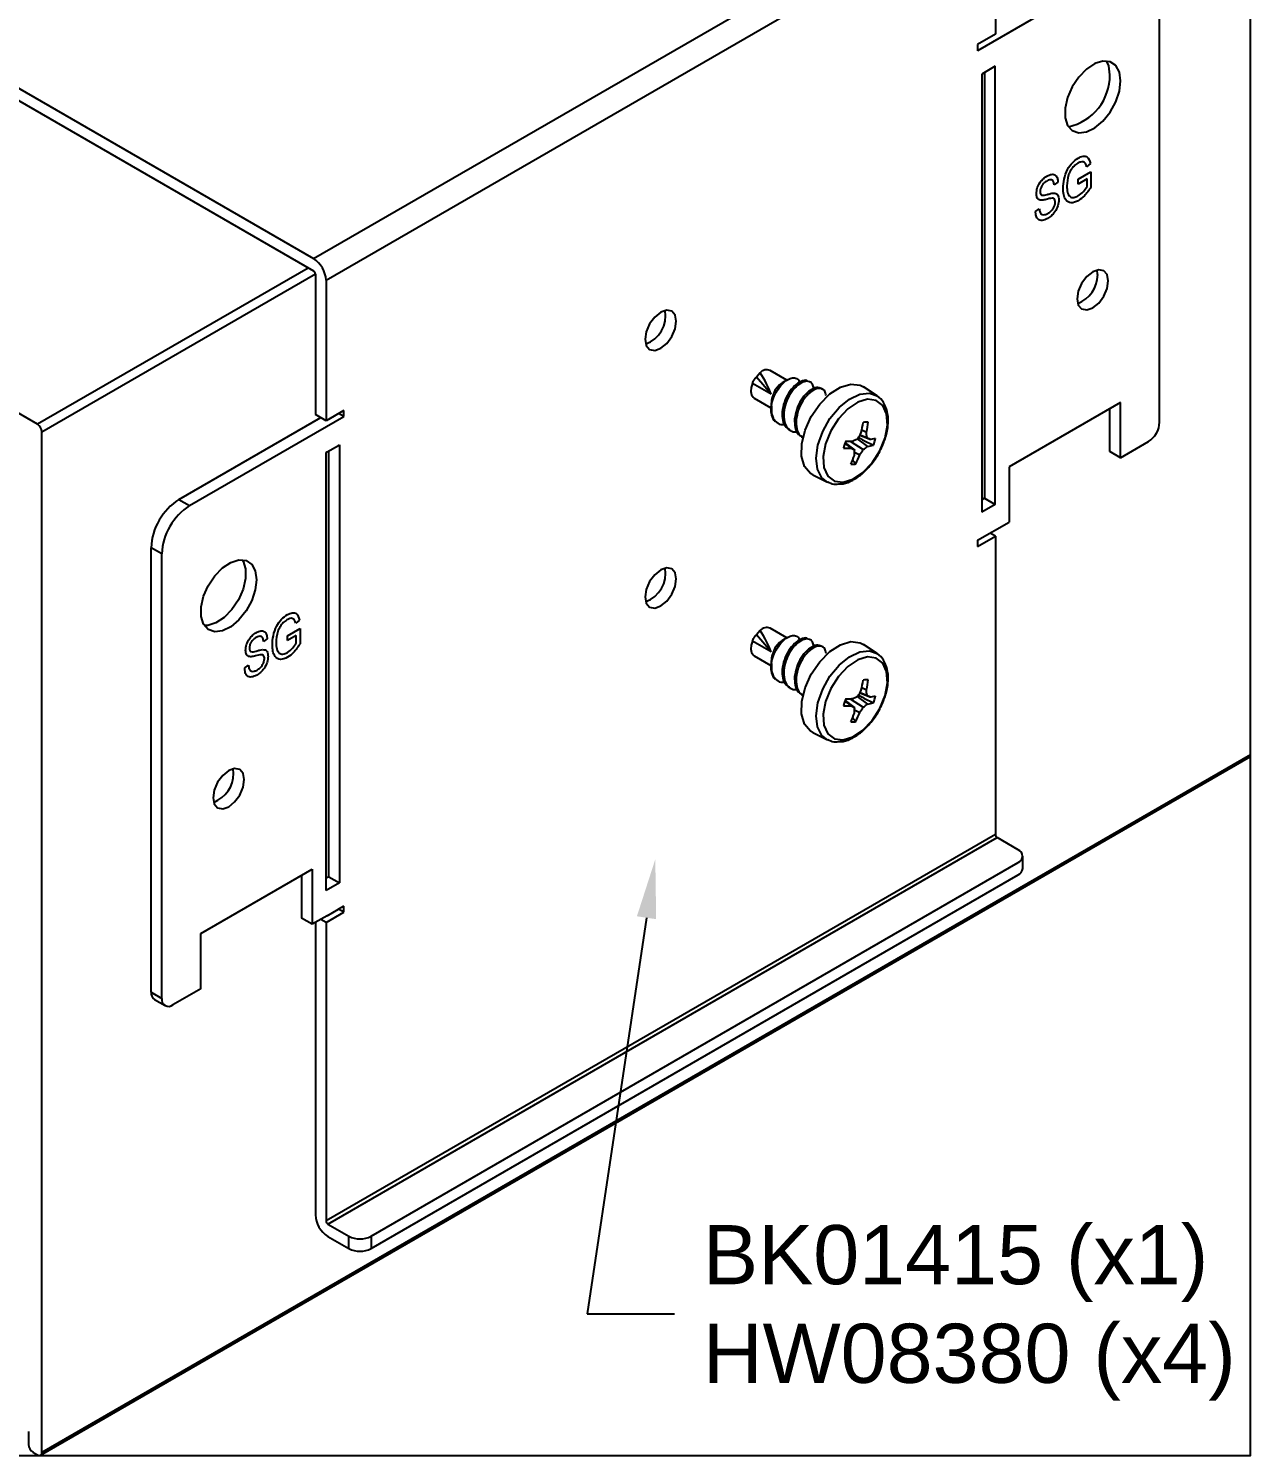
# Model space of a CAD drawing. Extents: x 0 to 6.25, y -6.86 to 0.
# Drawn here: x 2.381 to 6.254, y -6.864 to -2.342 of the extents above; entities that cross this region are included whole.
import ezdxf
from ezdxf import colors
from ezdxf.entities.mleader import LeaderData, LeaderLine
from ezdxf.math import Vec2, Vec3

# ---------------------------------------------------------------- set-up
doc = ezdxf.new("R2010")
doc.units = 0
doc.header["$LTSCALE"] = 0.5
doc.header["$MEASUREMENT"] = 0
for name, color, linetype in [('FAB DWG', 221, 'CONTINUOUS'), ('Hardware', 242, 'CONTINUOUS'), ('Housing', 150, 'CONTINUOUS'), ('Mounting', 4, 'CONTINUOUS')]:
    doc.layers.add(name, color=color, linetype=linetype)
doc.layers.add('Text-Unprinted', color=131, linetype='CONTINUOUS', plot=False)
doc.styles.add('LSAD_Standard', font='arial.ttf')

msp = doc.modelspace()

# ---------------------------------------------------------------- linework, layer by layer
at = {"layer": 'Hardware', "transparency": 16777216}
for p, q in [((4.6998, -3.433), (4.6885, -3.4474)), ((4.7847, -3.4564), (4.7319, -3.4259)), ((4.7349, -3.5012), (4.6756, -3.467)), ((4.7349, -3.5012), (4.6885, -3.4474)), ((4.7867, -3.4552), (4.7699, -3.4649)), ((4.8589, -3.463), (4.8541, -3.4602)), ((5.0706, -3.5066), (5.0274, -3.4778)), ((4.6813, -3.5136), (4.7341, -3.5441)), ((4.8982, -3.4857), (4.8933, -3.4828)), ((4.7341, -3.5425), (4.7341, -3.5525)), ((4.7511, -3.5901), (4.7573, -3.5937)), ((4.7917, -3.6135), (4.7966, -3.6164)), ((5.0222, -3.6138), (5.0369, -3.621)), ((4.831, -3.6362), (4.8359, -3.639)), ((4.9682, -3.6569), (4.9884, -3.6722)), ((4.9688, -3.6551), (4.9995, -3.6787)), ((4.9855, -3.6495), (5.0265, -3.676)), ((5.0071, -3.6429), (5.0404, -3.667)), ((5.0161, -3.6309), (5.0473, -3.6438)), ((5.0168, -3.6294), (5.0377, -3.6382)), ((4.9993, -3.6846), (5.0155, -3.6934)), ((4.9928, -3.7095), (5.0033, -3.7214)), ((4.8665, -3.7564), (4.9131, -3.7795)), ((4.6998, -4.2496), (4.6885, -4.2639)), ((4.7847, -4.2729), (4.7319, -4.2424)), ((4.7349, -4.3178), (4.6756, -4.2835)), ((4.7349, -4.3178), (4.6885, -4.2639)), ((4.7867, -4.2718), (4.7699, -4.2815)), ((4.8589, -4.2795), (4.8541, -4.2767)), ((5.0706, -4.3231), (5.0274, -4.2943)), ((4.6813, -4.3301), (4.7341, -4.3606)), ((4.8982, -4.3022), (4.8933, -4.2994)), ((4.7341, -4.3591), (4.7341, -4.3691)), ((4.7511, -4.4066), (4.7573, -4.4102)), ((4.7917, -4.4301), (4.7966, -4.4329)), ((5.0222, -4.4303), (5.0369, -4.4376)), ((4.831, -4.4528), (4.8359, -4.4556)), ((4.9682, -4.4734), (4.9884, -4.4888)), ((4.9688, -4.4717), (4.9995, -4.4952)), ((4.9855, -4.466), (5.0265, -4.4925)), ((5.0071, -4.4594), (5.0404, -4.4836)), ((5.0161, -4.4474), (5.0473, -4.4604)), ((5.0168, -4.446), (5.0377, -4.4548)), ((4.9993, -4.5011), (5.0155, -4.5099)), ((4.9928, -4.526), (5.0033, -4.5379)), ((4.8665, -4.573), (4.9131, -4.596))]:
    msp.add_line(p, q, dxfattribs=at)
at = {"layer": 'Hardware', "transparency": 16777216, "flags": 128}
for points in [[(4.6756, -3.467), (4.6718, -3.4801), (4.6708, -3.4924), (4.6728, -3.5028), (4.6774, -3.5106), (4.6813, -3.5136)], [(4.7699, -3.4649), (4.7612, -3.4712), (4.7482, -3.4859)], [(4.8665, -3.7564), (4.8591, -3.752), (4.8405, -3.73), (4.8311, -3.6978), (4.8317, -3.6583), (4.8423, -3.6149), (4.8619, -3.5716), (4.8888, -3.5322), (4.9206, -3.5002), (4.9545, -3.4784), (4.9874, -3.4688)], [(4.9874, -3.4688), (5.0165, -3.4722), (5.0274, -3.4778)], [(4.9133, -3.7796), (4.8957, -3.7658), (4.8818, -3.7389), (4.8775, -3.7034), (4.883, -3.6624), (4.898, -3.6195), (4.921, -3.5785), (4.9501, -3.5431), (4.9826, -3.5165), (5.0157, -3.5009), (5.0464, -3.4979), (5.0702, -3.5063)], [(5.0405, -3.5171), (5.0094, -3.5264), (4.9776, -3.5477), (4.948, -3.5789), (4.9238, -3.617), (4.9071, -3.6581), (4.8997, -3.6982), (4.9022, -3.7336), (4.9145, -3.7606), (4.9352, -3.7766), (4.9625, -3.7801), (4.9936, -3.7708), (5.0254, -3.7494), (5.0549, -3.7183), (5.0792, -3.6802), (5.0959, -3.6391), (5.1033, -3.599), (5.1008, -3.5636), (5.0885, -3.5366), (5.0678, -3.5206), (5.0405, -3.5171)], [(4.6756, -4.2835), (4.6718, -4.2966), (4.6708, -4.3089), (4.6728, -4.3193), (4.6774, -4.3271), (4.6813, -4.3301)], [(4.7699, -4.2815), (4.7612, -4.2877), (4.7482, -4.3024)], [(4.8665, -4.573), (4.8591, -4.5686), (4.8405, -4.5465), (4.8311, -4.5143), (4.8317, -4.4748), (4.8423, -4.4315), (4.8619, -4.3882), (4.8888, -4.3488), (4.9206, -4.3167), (4.9545, -4.2949), (4.9874, -4.2853)], [(4.9874, -4.2853), (5.0165, -4.2887), (5.0274, -4.2943)], [(4.9133, -4.5961), (4.8957, -4.5823), (4.8818, -4.5555), (4.8775, -4.5199), (4.883, -4.4789), (4.898, -4.436), (4.921, -4.395), (4.9501, -4.3597), (4.9826, -4.333), (5.0157, -4.3175), (5.0464, -4.3144), (5.0702, -4.3228)], [(5.0405, -4.3336), (5.0094, -4.343), (4.9776, -4.3643), (4.948, -4.3955), (4.9238, -4.4335), (4.9071, -4.4746), (4.8997, -4.5148), (4.9022, -4.5501), (4.9145, -4.5771), (4.9352, -4.5932), (4.9625, -4.5967), (4.9936, -4.5873), (5.0254, -4.566), (5.0549, -4.5348), (5.0792, -4.4968), (5.0959, -4.4557), (5.1033, -4.4155), (5.1008, -4.3802), (5.0885, -4.3532), (5.0678, -4.3371), (5.0405, -4.3336)]]:
    msp.add_lwpolyline(points, dxfattribs=at)
at = {"layer": 'Hardware', "transparency": 16777216}
for centre, radius, start, end in [((4.721, -3.4523), 0.0286, 67.5187, 137.6844), ((4.7915, -3.5516), 0.0578, 166.3861, 212.9618), ((4.4627, -3.4992), 0.5711, 347.51, 350.7266), ((5.0379, -3.6255), 0.0362, 82.8418, 108.6009), ((4.5684, -3.5234), 0.4786, 348.2339, 352.0526), ((5.0708, -3.6916), 0.1083, 157.3014, 169.6645), ((4.9606, -2.9503), 0.6997, 270.8398, 272.8458), ((4.7741, -3.2122), 0.4897, 296.8558, 298.8838), ((4.5145, -3.3678), 0.5664, 331.1626, 333.2513), ((4.6471, -3.6483), 0.3907, 1.4764, 4.0042), ((4.4859, -4.5869), 1.0975, 59.2368, 59.8145), ((5.0002, -3.4543), 0.2165, 280.6884, 285.6872), ((4.9998, -3.3477), 0.3, 279.1036, 282.6322), ((4.9589, -3.6209), 0.1083, 337.3014, 349.6645), ((4.977, -3.2146), 0.4578, 268.3942, 271.428), ((4.5521, -3.5264), 0.4775, 335.6878, 339.312), ((5.8273, -2.2557), 1.6463, 239.367, 239.811), ((4.5852, -3.6706), 0.4143, 356.6161, 358.8817), ((4.6262, -3.5409), 0.4181, 334.4246, 338.6035), ((4.6092, -3.4224), 0.4883, 326.2919, 328.715), ((4.8481, -3.3845), 0.3418, 301.4786, 304.2435), ((4.9918, -3.6871), 0.0362, 262.8418, 288.6009), ((4.721, -4.2689), 0.0286, 67.5187, 137.6844), ((4.7915, -4.3682), 0.0578, 166.3861, 212.9618), ((4.4627, -4.3157), 0.5711, 347.51, 350.7266), ((5.0379, -4.442), 0.0362, 82.8418, 108.6009), ((4.5684, -4.34), 0.4786, 348.2339, 352.0526), ((5.0708, -4.5082), 0.1083, 157.3014, 169.6645), ((4.9606, -3.7668), 0.6997, 270.8398, 272.8458), ((4.7741, -4.0287), 0.4897, 296.8558, 298.8838), ((4.5145, -4.1843), 0.5664, 331.1626, 333.2513), ((4.6471, -4.4648), 0.3907, 1.4764, 4.0042), ((4.4859, -5.4035), 1.0975, 59.2368, 59.8145), ((4.9998, -4.1642), 0.3, 279.1036, 282.6322), ((4.9589, -4.4375), 0.1083, 337.3014, 349.6645), ((4.977, -4.0311), 0.4578, 268.3942, 271.428), ((4.5521, -4.3429), 0.4775, 335.6878, 339.312), ((5.8273, -3.0722), 1.6463, 239.367, 239.811), ((4.5852, -4.4872), 0.4143, 356.6161, 358.8817), ((4.6262, -4.3574), 0.4181, 334.4246, 338.6035), ((4.6092, -4.2389), 0.4883, 326.2919, 328.715), ((4.8481, -4.201), 0.3418, 301.4786, 304.2435), ((5.0002, -4.2708), 0.2165, 280.6884, 285.6872), ((4.9918, -4.5036), 0.0362, 262.8418, 288.6009)]:
    msp.add_arc(centre, radius, start, end, dxfattribs=at)
for centre in [(4.6865, -3.4581), (4.6865, -4.2747)]:
    msp.add_ellipse(centre, major_axis=(-0.0499, 0.0817), ratio=0.258273, start_param=4.007206, end_param=4.864063, dxfattribs=at)
for points, knots in [([(4.6756, -3.467), (4.6761, -3.4658), (4.6779, -3.4617), (4.6812, -3.4553), (4.6847, -3.4497), (4.6882, -3.4476), (4.6885, -3.4474)], [0, 0, 0, 0, 0.164053, 0.59805, 0.957145, 1, 1, 1, 1]), ([(4.7353, -3.538), (4.7372, -3.5296), (4.7409, -3.5129), (4.7533, -3.4884), (4.7691, -3.468), (4.7865, -3.4541), (4.8028, -3.4482), (4.8158, -3.4506), (4.8236, -3.4565), (4.8248, -3.4627), (4.8249, -3.4636)], [0, 0, 0, 0, 0.144449, 0.288776, 0.43261, 0.5767, 0.711511, 0.844715, 0.978159, 1, 1, 1, 1]), ([(4.8533, -3.4614), (4.8515, -3.46), (4.8455, -3.4552), (4.8295, -3.459), (4.8091, -3.4727), (4.7897, -3.4963), (4.775, -3.526), (4.7716, -3.5466), (4.7698, -3.5568)], [0, 0, 0, 0, 0.077815, 0.263746, 0.449676, 0.62971, 0.817299, 1, 1, 1, 1]), ([(4.8698, -3.483), (4.8688, -3.4779), (4.8664, -3.4663), (4.853, -3.4588), (4.8346, -3.4614), (4.8139, -3.4757), (4.7946, -3.499), (4.7799, -3.5288), (4.7764, -3.5494), (4.7747, -3.5596)], [0, 0, 0, 0, 0.11379, 0.258542, 0.408035, 0.557527, 0.702279, 0.853104, 1, 1, 1, 1]), ([(4.8926, -3.4841), (4.8908, -3.4827), (4.8848, -3.4779), (4.8688, -3.4817), (4.8484, -3.4954), (4.8289, -3.5189), (4.8143, -3.5487), (4.8109, -3.5693), (4.8091, -3.5794)], [0, 0, 0, 0, 0.077815, 0.263746, 0.449676, 0.62971, 0.817299, 1, 1, 1, 1]), ([(4.7482, -3.4859), (4.7458, -3.491), (4.741, -3.5011), (4.7353, -3.5212), (4.7346, -3.5351), (4.7342, -3.5425)], [0, 0, 0, 0, 0.317723, 0.635679, 1, 1, 1, 1]), ([(4.9091, -3.5057), (4.9081, -3.5006), (4.9057, -3.489), (4.8923, -3.4815), (4.8739, -3.484), (4.8532, -3.4983), (4.8338, -3.5217), (4.8192, -3.5515), (4.8157, -3.5721), (4.814, -3.5823)], [0, 0, 0, 0, 0.11379, 0.258542, 0.408035, 0.557527, 0.702279, 0.853104, 1, 1, 1, 1]), ([(5.0795, -3.681), (5.0855, -3.6682), (5.0977, -3.642), (5.1061, -3.6014), (5.1058, -3.5639), (5.0958, -3.5336), (5.0831, -3.5139), (5.0721, -3.5087), (5.0694, -3.5075)], [0, 0, 0, 0, 0.188449, 0.387302, 0.588742, 0.772149, 0.945429, 1, 1, 1, 1]), ([(4.7353, -3.538), (4.7354, -3.5475), (4.7355, -3.5666), (4.747, -3.5873), (4.7617, -3.5984), (4.7738, -3.5976), (4.7781, -3.5973)], [0, 0, 0, 0, 0.279281, 0.565456, 0.845597, 1, 1, 1, 1]), ([(4.7698, -3.5568), (4.7699, -3.5663), (4.7699, -3.5856), (4.779, -3.6053), (4.789, -3.6105), (4.7925, -3.6123)], [0, 0, 0, 0, 0.386661, 0.783667, 1, 1, 1, 1]), ([(4.7747, -3.5596), (4.7747, -3.5692), (4.7746, -3.5888), (4.7862, -3.6099), (4.801, -3.621), (4.8131, -3.6202), (4.8174, -3.62)], [0, 0, 0, 0, 0.281272, 0.570069, 0.8472357, 1, 1, 1, 1]), ([(4.743, -3.5831), (4.7431, -3.5832), (4.7458, -3.5863), (4.7496, -3.588), (4.7532, -3.5896)], [0, 0, 0, 0, 0.023856, 1, 1, 1, 1]), ([(4.8091, -3.5794), (4.8091, -3.589), (4.8092, -3.6083), (4.8183, -3.628), (4.8282, -3.6331), (4.8317, -3.6349)], [0, 0, 0, 0, 0.386661, 0.783667, 1, 1, 1, 1]), ([(4.814, -3.5823), (4.814, -3.5918), (4.8141, -3.6111), (4.8232, -3.6308), (4.8331, -3.636), (4.8366, -3.6378)], [0, 0, 0, 0, 0.386661, 0.783667, 1, 1, 1, 1]), ([(5.0118, -3.6387), (5.016, -3.6409), (5.0317, -3.6489), (5.0473, -3.6569), (5.0588, -3.6627)], [0, 0, 0, 0, 0.26847, 1, 1, 1, 1]), ([(4.954, -3.785), (4.9569, -3.785), (4.97, -3.7849), (4.9947, -3.7738), (5.0263, -3.7524), (5.055, -3.7207), (5.0733, -3.6956), (5.0792, -3.6816), (5.0795, -3.681)], [0, 0, 0, 0, 0.06322, 0.284062, 0.516978, 0.753283, 0.989052, 1, 1, 1, 1]), ([(4.9139, -3.7784), (4.9202, -3.7816), (4.9325, -3.7877), (4.947, -3.7859), (4.954, -3.785)], [0, 0, 0, 0, 0.511785, 1, 1, 1, 1]), ([(4.6756, -4.2835), (4.6761, -4.2824), (4.6779, -4.2783), (4.6812, -4.2718), (4.6847, -4.2662), (4.6882, -4.2641), (4.6885, -4.2639)], [0, 0, 0, 0, 0.164053, 0.59805, 0.957145, 1, 1, 1, 1]), ([(4.7353, -4.3546), (4.7372, -4.3462), (4.7409, -4.3294), (4.7533, -4.305), (4.7691, -4.2845), (4.7865, -4.2707), (4.8028, -4.2647), (4.8158, -4.2672), (4.8236, -4.273), (4.8248, -4.2793), (4.8249, -4.2801)], [0, 0, 0, 0, 0.144449, 0.288776, 0.43261, 0.5767, 0.711511, 0.844715, 0.978159, 1, 1, 1, 1]), ([(4.8533, -4.278), (4.8515, -4.2766), (4.8455, -4.2718), (4.8295, -4.2755), (4.8091, -4.2893), (4.7897, -4.3128), (4.775, -4.3425), (4.7716, -4.3631), (4.7698, -4.3733)], [0, 0, 0, 0, 0.077815, 0.263746, 0.449676, 0.62971, 0.817299, 1, 1, 1, 1]), ([(4.8698, -4.2996), (4.8688, -4.2945), (4.8664, -4.2829), (4.853, -4.2754), (4.8346, -4.2779), (4.8139, -4.2922), (4.7946, -4.3156), (4.7799, -4.3454), (4.7764, -4.366), (4.7747, -4.3761)], [0, 0, 0, 0, 0.11379, 0.258542, 0.408035, 0.557527, 0.702279, 0.853104, 1, 1, 1, 1]), ([(4.8926, -4.3007), (4.8908, -4.2992), (4.8848, -4.2944), (4.8688, -4.2982), (4.8484, -4.3119), (4.8289, -4.3355), (4.8143, -4.3652), (4.8109, -4.3858), (4.8091, -4.396)], [0, 0, 0, 0, 0.077815, 0.263746, 0.449676, 0.62971, 0.817299, 1, 1, 1, 1]), ([(4.7482, -4.3024), (4.7458, -4.3075), (4.741, -4.3176), (4.7353, -4.3378), (4.7346, -4.3517), (4.7342, -4.3591)], [0, 0, 0, 0, 0.317723, 0.635679, 1, 1, 1, 1]), ([(4.9091, -4.3223), (4.9081, -4.3171), (4.9057, -4.3055), (4.8923, -4.298), (4.8739, -4.3006), (4.8532, -4.3149), (4.8338, -4.3383), (4.8192, -4.368), (4.8157, -4.3886), (4.814, -4.3988)], [0, 0, 0, 0, 0.11379, 0.258542, 0.408035, 0.557527, 0.702279, 0.853104, 1, 1, 1, 1]), ([(5.0795, -4.4975), (5.0855, -4.4848), (5.0977, -4.4586), (5.1061, -4.4179), (5.1058, -4.3804), (5.0958, -4.3502), (5.0831, -4.3304), (5.0721, -4.3252), (5.0694, -4.324)], [0, 0, 0, 0, 0.188449, 0.387302, 0.588742, 0.772149, 0.945429, 1, 1, 1, 1]), ([(4.7353, -4.3546), (4.7354, -4.364), (4.7355, -4.3831), (4.747, -4.4038), (4.7617, -4.4149), (4.7738, -4.4141), (4.7781, -4.4138)], [0, 0, 0, 0, 0.279281, 0.565456, 0.845597, 1, 1, 1, 1]), ([(4.7698, -4.3733), (4.7699, -4.3828), (4.7699, -4.4022), (4.779, -4.4219), (4.789, -4.427), (4.7925, -4.4288)], [0, 0, 0, 0, 0.386661, 0.783667, 1, 1, 1, 1]), ([(4.7747, -4.3761), (4.7747, -4.3858), (4.7746, -4.4054), (4.7862, -4.4264), (4.801, -4.4376), (4.8131, -4.4368), (4.8174, -4.4365)], [0, 0, 0, 0, 0.281272, 0.570069, 0.8472357, 1, 1, 1, 1]), ([(4.743, -4.3996), (4.7431, -4.3997), (4.7458, -4.4028), (4.7496, -4.4045), (4.7532, -4.4061)], [0, 0, 0, 0, 0.023856, 1, 1, 1, 1]), ([(4.8091, -4.396), (4.8091, -4.4055), (4.8092, -4.4248), (4.8183, -4.4446), (4.8282, -4.4497), (4.8317, -4.4515)], [0, 0, 0, 0, 0.386661, 0.783667, 1, 1, 1, 1]), ([(4.814, -4.3988), (4.814, -4.4083), (4.8141, -4.4277), (4.8232, -4.4474), (4.8331, -4.4525), (4.8366, -4.4543)], [0, 0, 0, 0, 0.386661, 0.783667, 1, 1, 1, 1]), ([(5.0118, -4.4553), (5.016, -4.4574), (5.0317, -4.4654), (5.0473, -4.4734), (5.0588, -4.4793)], [0, 0, 0, 0, 0.26847, 1, 1, 1, 1]), ([(4.954, -4.6015), (4.9569, -4.6015), (4.97, -4.6015), (4.9947, -4.5904), (5.0263, -4.5689), (5.055, -4.5373), (5.0733, -4.5122), (5.0792, -4.4981), (5.0795, -4.4975)], [0, 0, 0, 0, 0.06322, 0.284062, 0.516978, 0.753283, 0.989052, 1, 1, 1, 1]), ([(4.9139, -4.595), (4.9202, -4.5981), (4.9325, -4.6043), (4.947, -4.6024), (4.954, -4.6015)], [0, 0, 0, 0, 0.511785, 1, 1, 1, 1])]:
    msp.add_open_spline(points, degree=3, knots=knots, dxfattribs=at)
at = {"layer": 'Housing', "linetype": 'Continuous', "lineweight": 25, "transparency": 16777216}
for p, q in [((6.2537, -4.6426), (6.2537, -1.4091)), ((2.4095, -3.5961), (1.3252, -2.9701)), ((2.4236, -6.8541), (2.4236, -3.6206)), ((2.3812, -6.7888), (2.3812, -6.8296)), ((2.3953, -6.8541), (2.4095, -6.8622))]:
    msp.add_line(p, q, dxfattribs=at)
at = {"layer": 'Housing', "transparency": 16777216}
for p, q in [((2.4094, -3.5955), (3.2671, -3.1004)), ((2.4236, -3.62), (3.2902, -3.1199)), ((2.4194, -6.863), (6.2537, -4.6494)), ((2.4236, -6.8541), (6.2537, -4.6426))]:
    msp.add_line(p, q, dxfattribs=at)
at = {"layer": 'Housing', "linetype": 'Continuous', "lineweight": 25, "transparency": 16777216}
for centre, radius, start, end in [((2.3929, -3.622), 0.0307, 2.6048, 57.395), ((6.2439, -4.6437), 0.00986, 305.0132, 6.2984), ((2.4119, -6.8282), 0.0307, 182.6055, 237.3945), ((2.415, -6.8555), 0.00873, 230.7966, 9.2134)]:
    msp.add_arc(centre, radius, start, end, dxfattribs=at)
at = {"layer": 'Mounting', "transparency": 16777216}
for p, q in [((0.9288, -1.7115), (3.2845, -3.0715)), ((0.9288, -1.7506), (3.2845, -3.1105)), ((3.2845, -3.0715), (5.4059, -1.8469)), ((3.324, -3.1398), (5.4453, -1.9152)), ((5.4453, -1.9152), (5.4453, -2.3605)), ((5.8776, -2.1304), (5.389, -2.4125)), ((5.966, -3.59), (5.966, -2.1815)), ((5.4453, -2.3605), (5.389, -2.393)), ((5.389, -2.393), (5.389, -2.4125)), ((5.4448, -2.4619), (5.4024, -2.4864)), ((5.4024, -2.4864), (5.4024, -3.8745)), ((5.411, -2.4814), (5.411, -3.8305)), ((5.4448, -3.8501), (5.4448, -2.4619)), ((5.7076, -2.8198), (5.7477, -2.7966)), ((5.7463, -2.77), (5.7344, -2.7803)), ((5.7477, -2.7966), (5.7477, -2.845)), ((5.607, -2.8118), (5.6099, -2.8097)), ((5.6437, -2.8292), (5.6319, -2.8378)), ((5.7359, -2.8189), (5.7076, -2.8352)), ((5.7076, -2.8352), (5.7076, -2.8198)), ((5.7359, -2.8432), (5.7359, -2.8189)), ((5.5724, -2.9218), (5.5843, -2.9133)), ((5.7695, -3.1222), (5.7676, -3.1074)), ((3.2902, -3.1203), (3.2902, -3.5656)), ((3.324, -3.1398), (3.324, -3.5851)), ((2.8917, -3.8541), (3.3804, -3.5721)), ((3.324, -3.5851), (3.2902, -3.5656)), ((3.3804, -3.5525), (3.324, -3.5851)), ((3.3804, -3.5721), (3.3635, -3.5623)), ((3.3804, -3.5721), (3.3804, -3.5525)), ((5.8422, -3.5275), (5.4887, -3.7316)), ((5.8084, -3.6828), (5.8084, -3.547)), ((5.8422, -3.7023), (5.8422, -3.5275)), ((2.8579, -3.8346), (3.3071, -3.5753)), ((3.3635, -3.6635), (3.367, -3.6614)), ((3.367, -3.6614), (3.367, -5.0496)), ((5.8422, -3.7023), (5.9306, -3.6513)), ((3.3245, -3.6859), (3.328, -3.6839)), ((3.3245, -5.0741), (3.3245, -3.6859)), ((3.328, -3.6839), (3.3635, -3.6635)), ((3.3332, -5.0301), (3.3332, -3.681)), ((5.8422, -3.7023), (5.8084, -3.6828)), ((5.4887, -3.7316), (5.4887, -3.9064)), ((2.8579, -3.8346), (2.8917, -3.8541)), ((5.411, -3.8305), (5.4024, -3.8355)), ((5.411, -3.8305), (5.4448, -3.8501)), ((5.4448, -3.8501), (5.4024, -3.8745)), ((5.389, -3.9639), (5.4887, -3.9064)), ((5.389, -3.9835), (5.4453, -3.9509)), ((5.389, -3.9639), (5.389, -3.9835)), ((5.4453, -3.9509), (5.4284, -3.9412)), ((5.4453, -3.9509), (5.4453, -4.8966)), ((2.8034, -4.0072), (2.7696, -3.9877)), ((2.7696, -5.3962), (2.7696, -3.9877)), ((2.8034, -5.4158), (2.8034, -4.0072)), ((3.2015, -4.2666), (3.2416, -4.2434)), ((3.2401, -4.2168), (3.2282, -4.2271)), ((3.2416, -4.2434), (3.2416, -4.2918)), ((3.1009, -4.2586), (3.1038, -4.2565)), ((3.1376, -4.276), (3.1257, -4.2846)), ((3.2297, -4.2657), (3.2015, -4.282)), ((3.2015, -4.282), (3.2015, -4.2666)), ((3.2297, -4.2899), (3.2297, -4.2657)), ((3.0663, -4.3686), (3.0781, -4.36)), ((3.0312, -4.703), (3.0292, -4.6883)), ((5.4453, -4.8966), (3.324, -6.1212)), ((3.3297, -6.131), (5.451, -4.9064)), ((5.5176, -4.9448), (5.451, -4.9064)), ((5.5322, -5.0042), (5.5322, -4.9652)), ((2.9271, -5.2104), (3.2806, -5.0063)), ((3.2806, -5.0063), (3.2806, -5.181)), ((3.467, -6.1694), (5.5176, -4.9856)), ((3.2468, -5.0258), (3.2468, -5.1615)), ((3.3332, -5.0301), (3.3245, -5.035)), ((3.367, -5.0496), (3.3245, -5.0741)), ((3.3332, -5.0301), (3.367, -5.0496)), ((3.467, -6.2085), (5.5176, -5.0247)), ((3.328, -5.1537), (3.2806, -5.181)), ((3.324, -5.1755), (3.3804, -5.143)), ((3.328, -5.1537), (3.3635, -5.1332)), ((3.3804, -5.1235), (3.3635, -5.1332)), ((3.3804, -5.143), (3.3635, -5.1332)), ((3.3804, -5.143), (3.3804, -5.1235)), ((3.2806, -5.181), (3.2468, -5.1615)), ((3.2902, -5.1755), (3.2902, -6.1017)), ((3.324, -5.1755), (3.3071, -5.1658)), ((3.324, -5.1755), (3.324, -6.1212)), ((2.9271, -5.3851), (2.9271, -5.2104)), ((2.7696, -5.3962), (2.8034, -5.4158)), ((2.7799, -5.4191), (2.8137, -5.4386)), ((2.9271, -5.3851), (2.8387, -5.4362)), ((3.3297, -6.131), (3.3963, -6.1694)), ((3.3297, -6.17), (3.3963, -6.2085)), ((3.3963, -6.2085), (3.3963, -6.1694)), ((3.467, -6.1694), (3.467, -6.2085))]:
    msp.add_line(p, q, dxfattribs=at)
at = {"layer": 'Mounting', "transparency": 16777216, "flags": 128}
for points in [[(5.8422, -2.5081), (5.8383, -2.4803), (5.8269, -2.4595), (5.8089, -2.4475), (5.7861, -2.4455), (5.7604, -2.4535), (5.7342, -2.471), (5.7096, -2.4962), (5.689, -2.5271), (5.6742, -2.5608), (5.6664, -2.5944), (5.6664, -2.6248), (5.6742, -2.6494), (5.689, -2.6659), (5.7096, -2.673), (5.7342, -2.67), (5.7604, -2.6571), (5.7861, -2.6355), (5.8089, -2.6071), (5.8269, -2.5744), (5.8383, -2.5404), (5.8422, -2.5081)], [(5.8084, -2.4886), (5.8045, -2.4608), (5.7971, -2.4451)], [(5.8033, -3.1417), (5.7996, -3.122), (5.7888, -3.1097), (5.7728, -3.1066), (5.7538, -3.1131), (5.7349, -3.1284), (5.7188, -3.1501), (5.7081, -3.1748), (5.7043, -3.1989), (5.7081, -3.2186), (5.7188, -3.2309), (5.7349, -3.234), (5.7538, -3.2275), (5.7728, -3.2122), (5.7888, -3.1905), (5.7996, -3.1658), (5.8033, -3.1417)], [(4.4342, -3.2699), (4.4304, -3.2502), (4.4197, -3.2379), (4.4036, -3.2347), (4.3847, -3.2413), (4.3657, -3.2566), (4.3497, -3.2783), (4.3389, -3.303), (4.3352, -3.3271), (4.3389, -3.3468), (4.3497, -3.3591), (4.3657, -3.3622), (4.3847, -3.3556), (4.4036, -3.3404), (4.4197, -3.3187), (4.4304, -3.294), (4.4342, -3.2699)], [(3.1039, -4.0889), (3.0999, -4.1213), (3.0885, -4.1553), (3.0706, -4.1879), (3.0478, -4.2163), (3.0221, -4.2379), (2.9958, -4.2508), (2.9713, -4.2538), (2.9507, -4.2468), (2.9358, -4.2302), (2.9281, -4.2056), (2.9281, -4.1752), (2.9358, -4.1416), (2.9507, -4.1079), (2.9713, -4.077), (2.9958, -4.0518), (3.0221, -4.0343), (3.0478, -4.0263), (3.0706, -4.0283), (3.0885, -4.0403), (3.0999, -4.0611), (3.1039, -4.0889)], [(3.0587, -4.0259), (3.0613, -4.0302), (3.0691, -4.0547), (3.0691, -4.0852), (3.0613, -4.1187), (3.0465, -4.1524), (3.0259, -4.1833), (3.0014, -4.2086), (2.9751, -4.226), (2.9494, -4.2341), (2.9384, -4.2344)], [(4.4342, -4.0865), (4.4304, -4.0668), (4.4197, -4.0544), (4.4036, -4.0513), (4.3847, -4.0579), (4.3657, -4.0732), (4.3497, -4.0948), (4.3389, -4.1196), (4.3352, -4.1436), (4.3389, -4.1633), (4.3497, -4.1756), (4.3657, -4.1788), (4.3847, -4.1722), (4.4036, -4.1569), (4.4197, -4.1352), (4.4304, -4.1105), (4.4342, -4.0865)], [(3.065, -4.7225), (3.0612, -4.7028), (3.0505, -4.6905), (3.0344, -4.6874), (3.0155, -4.694), (2.9965, -4.7092), (2.9805, -4.7309), (2.9698, -4.7556), (2.966, -4.7797), (2.9698, -4.7994), (2.9805, -4.8117), (2.9965, -4.8149), (3.0155, -4.8083), (3.0344, -4.793), (3.0505, -4.7713), (3.0612, -4.7466), (3.065, -4.7225)]]:
    msp.add_lwpolyline(points, dxfattribs=at)
at = {"layer": 'Mounting', "transparency": 16777216}
for centre, radius, start, end in [((5.6413, -2.4903), 0.1671, 282.2523, 0.576), ((3.2383, -3.1437), 0.0858, 2.6055, 57.3945), ((3.2779, -3.1209), 0.0123, 2.6055, 57.3945), ((5.6701, -3.121), 0.0995, 291.3547, 359.2932), ((4.3058, -3.253), 0.0942, 289.4119, 10.5935), ((5.8892, -3.5865), 0.0768, 302.6055, 357.3945), ((2.9615, -3.9964), 0.1921, 122.6055, 177.3945), ((2.9953, -4.016), 0.1921, 122.6055, 177.3945), ((4.3058, -4.0695), 0.0942, 289.4119, 10.5935), ((2.9317, -4.7018), 0.0995, 291.3547, 359.2932), ((5.4576, -4.896), 0.0123, 182.6055, 237.3945), ((5.5098, -4.9652), 0.0218, 290.7834, 69.2166), ((5.5072, -5.0018), 0.0251, 294.3747, 354.3052), ((2.7941, -5.3989), 0.0246, 173.7012, 234.9867), ((2.8249, -5.4193), 0.0218, 170.786, 309.2033), ((3.3759, -6.0978), 0.0858, 182.6055, 237.3945), ((3.3363, -6.1206), 0.0123, 182.6055, 237.3945), ((3.4316, -6.1012), 0.0769, 242.6097, 297.3903), ((3.4316, -6.1402), 0.0769, 242.6097, 297.3903)]:
    msp.add_arc(centre, radius, start, end, dxfattribs=at)
for points, knots in [([(5.6601, -2.8487), (5.6606, -2.8392), (5.6616, -2.8201), (5.6718, -2.7906), (5.6887, -2.7657), (5.7013, -2.7572), (5.7076, -2.7529)], [0, 0, 0, 0, 0.28087, 0.560764, 0.780004, 1, 1, 1, 1]), ([(5.7076, -2.7529), (5.7129, -2.7503), (5.7235, -2.7452), (5.74, -2.7488), (5.7439, -2.762), (5.7463, -2.77)], [0, 0, 0, 0, 0.281017, 0.561281, 1, 1, 1, 1]), ([(5.7065, -2.7689), (5.7025, -2.7716), (5.6945, -2.777), (5.6839, -2.7907), (5.6739, -2.8134), (5.6728, -2.8298), (5.672, -2.8413)], [0, 0, 0, 0, 0.187141, 0.373768, 0.560915, 1, 1, 1, 1]), ([(5.7344, -2.7803), (5.7334, -2.7767), (5.7314, -2.7694), (5.7243, -2.7641), (5.7154, -2.7646), (5.7095, -2.7675), (5.7065, -2.7689)], [0, 0, 0, 0, 0.2808042, 0.5593155, 0.7795669, 1, 1, 1, 1]), ([(5.5754, -2.8654), (5.5759, -2.8595), (5.5769, -2.8478), (5.586, -2.8302), (5.5973, -2.8174), (5.6048, -2.8125), (5.6086, -2.81)], [0, 0, 0, 0, 0.279697, 0.558854, 0.77913, 1, 1, 1, 1]), ([(5.609, -2.8252), (5.606, -2.8272), (5.6, -2.831), (5.5924, -2.8401), (5.5879, -2.8503), (5.5875, -2.856), (5.5873, -2.8588)], [0, 0, 0, 0, 0.2809288, 0.5599766, 0.7797524, 1, 1, 1, 1]), ([(5.6086, -2.81), (5.6138, -2.8075), (5.6241, -2.8026), (5.6363, -2.8057), (5.6426, -2.8159), (5.6434, -2.8248), (5.6437, -2.8292)], [0, 0, 0, 0, 0.280155, 0.559064, 0.779285, 1, 1, 1, 1]), ([(5.6319, -2.8378), (5.6314, -2.8342), (5.6305, -2.827), (5.6249, -2.8209), (5.6169, -2.8212), (5.6116, -2.8239), (5.609, -2.8252)], [0, 0, 0, 0, 0.280757, 0.5593, 0.779211, 1, 1, 1, 1]), ([(5.7084, -2.8879), (5.7004, -2.8914), (5.6844, -2.8982), (5.6684, -2.8876), (5.661, -2.8698), (5.6604, -2.8557), (5.6601, -2.8487)], [0, 0, 0, 0, 0.279087, 0.558021, 0.778776, 1, 1, 1, 1]), ([(5.672, -2.8413), (5.6722, -2.8482), (5.6728, -2.8619), (5.6802, -2.8759), (5.6933, -2.8796), (5.7029, -2.8751), (5.7077, -2.8729)], [0, 0, 0, 0, 0.281148, 0.560308, 0.78001, 1, 1, 1, 1]), ([(5.7077, -2.8729), (5.7135, -2.8686), (5.724, -2.8609), (5.7322, -2.8486), (5.7359, -2.8432)], [0, 0, 0, 0, 0.559294, 1, 1, 1, 1]), ([(5.7477, -2.845), (5.7413, -2.855), (5.7298, -2.8727), (5.7149, -2.8833), (5.7084, -2.8879)], [0, 0, 0, 0, 0.560235, 1, 1, 1, 1]), ([(5.6063, -2.8839), (5.6019, -2.885), (5.5933, -2.8871), (5.5824, -2.8854), (5.5763, -2.8772), (5.5757, -2.8693), (5.5754, -2.8654)], [0, 0, 0, 0, 0.281142, 0.560056, 0.779862, 1, 1, 1, 1]), ([(5.5873, -2.8588), (5.5874, -2.8615), (5.5876, -2.8663), (5.59, -2.8689), (5.591, -2.8701)], [0, 0, 0, 0, 0.560374, 1, 1, 1, 1]), ([(5.591, -2.8701), (5.5942, -2.8705), (5.5999, -2.8713), (5.6063, -2.8693), (5.6092, -2.8684)], [0, 0, 0, 0, 0.557866, 1, 1, 1, 1]), ([(5.6348, -2.8924), (5.6347, -2.8905), (5.6345, -2.8869), (5.6325, -2.8827), (5.6292, -2.8804), (5.6206, -2.8796), (5.6126, -2.882), (5.6063, -2.8839)], [0, 0, 0, 0, 0.124972, 0.249815, 0.374598, 0.499572, 1, 1, 1, 1]), ([(5.6092, -2.8684), (5.613, -2.8672), (5.6197, -2.8652), (5.6262, -2.8642), (5.6291, -2.8637)], [0, 0, 0, 0, 0.56013, 1, 1, 1, 1]), ([(5.6467, -2.8851), (5.6461, -2.8914), (5.6448, -2.904), (5.6351, -2.923), (5.6229, -2.9366), (5.6147, -2.9418), (5.6107, -2.9444)], [0, 0, 0, 0, 0.279546, 0.558773, 0.779039, 1, 1, 1, 1]), ([(5.6117, -2.9283), (5.6149, -2.9263), (5.6213, -2.9222), (5.6293, -2.9123), (5.6342, -2.9015), (5.6346, -2.8954), (5.6348, -2.8924)], [0, 0, 0, 0, 0.28085, 0.559959, 0.779767, 1, 1, 1, 1]), ([(5.6291, -2.8637), (5.6319, -2.8638), (5.6376, -2.864), (5.6452, -2.8704), (5.6461, -2.8795), (5.6467, -2.8851)], [0, 0, 0, 0, 0.280966, 0.561401, 1, 1, 1, 1]), ([(5.6107, -2.9444), (5.6049, -2.9471), (5.5934, -2.9526), (5.5803, -2.9483), (5.5736, -2.9367), (5.5728, -2.9268), (5.5724, -2.9218)], [0, 0, 0, 0, 0.280063, 0.558927, 0.779176, 1, 1, 1, 1]), ([(5.5843, -2.9133), (5.5848, -2.9176), (5.5859, -2.9262), (5.593, -2.9327), (5.6023, -2.9329), (5.6086, -2.9299), (5.6117, -2.9283)], [0, 0, 0, 0, 0.280743, 0.559143, 0.77941, 1, 1, 1, 1]), ([(3.1539, -4.2955), (3.1544, -4.2859), (3.1555, -4.2669), (3.1656, -4.2374), (3.1825, -4.2125), (3.1951, -4.2039), (3.2015, -4.1996)], [0, 0, 0, 0, 0.2808705, 0.5607644, 0.7800038, 1, 1, 1, 1]), ([(3.2015, -4.1996), (3.2068, -4.1971), (3.2174, -4.192), (3.2338, -4.1956), (3.2377, -4.2088), (3.2401, -4.2168)], [0, 0, 0, 0, 0.281017, 0.561281, 1, 1, 1, 1]), ([(3.1024, -4.2568), (3.1076, -4.2543), (3.1179, -4.2493), (3.1301, -4.2525), (3.1364, -4.2626), (3.1372, -4.2715), (3.1376, -4.276)], [0, 0, 0, 0, 0.280155, 0.559064, 0.779285, 1, 1, 1, 1]), ([(3.2003, -4.2157), (3.1963, -4.2184), (3.1883, -4.2238), (3.1778, -4.2375), (3.1677, -4.2602), (3.1666, -4.2766), (3.1658, -4.288)], [0, 0, 0, 0, 0.187141, 0.373768, 0.560915, 1, 1, 1, 1]), ([(3.2282, -4.2271), (3.2272, -4.2235), (3.2253, -4.2162), (3.2181, -4.2109), (3.2092, -4.2113), (3.2033, -4.2143), (3.2003, -4.2157)], [0, 0, 0, 0, 0.280804, 0.559316, 0.779567, 1, 1, 1, 1]), ([(3.0692, -4.3122), (3.0697, -4.3063), (3.0707, -4.2946), (3.0798, -4.277), (3.0911, -4.2641), (3.0986, -4.2593), (3.1024, -4.2568)], [0, 0, 0, 0, 0.279697, 0.558854, 0.77913, 1, 1, 1, 1]), ([(3.1028, -4.272), (3.0998, -4.2739), (3.0938, -4.2778), (3.0862, -4.2869), (3.0818, -4.2971), (3.0813, -4.3028), (3.0811, -4.3056)], [0, 0, 0, 0, 0.280929, 0.559977, 0.779752, 1, 1, 1, 1]), ([(3.1257, -4.2846), (3.1253, -4.2809), (3.1244, -4.2737), (3.1188, -4.2677), (3.1107, -4.2679), (3.1055, -4.2707), (3.1028, -4.272)], [0, 0, 0, 0, 0.280757, 0.5593, 0.779211, 1, 1, 1, 1]), ([(3.2022, -4.3347), (3.1942, -4.3381), (3.1783, -4.345), (3.1623, -4.3344), (3.1548, -4.3166), (3.1542, -4.3025), (3.1539, -4.2955)], [0, 0, 0, 0, 0.279087, 0.558021, 0.778776, 1, 1, 1, 1]), ([(3.1658, -4.288), (3.1661, -4.2949), (3.1666, -4.3087), (3.1741, -4.3227), (3.1871, -4.3264), (3.1967, -4.3219), (3.2015, -4.3197)], [0, 0, 0, 0, 0.281148, 0.560308, 0.78001, 1, 1, 1, 1]), ([(3.2015, -4.3197), (3.2074, -4.3154), (3.2178, -4.3076), (3.2261, -4.2953), (3.2297, -4.2899)], [0, 0, 0, 0, 0.559294, 1, 1, 1, 1]), ([(3.2416, -4.2918), (3.2351, -4.3017), (3.2236, -4.3195), (3.2088, -4.3301), (3.2022, -4.3347)], [0, 0, 0, 0, 0.560235, 1, 1, 1, 1]), ([(3.1001, -4.3307), (3.0957, -4.3317), (3.0871, -4.3339), (3.0763, -4.3322), (3.0701, -4.3239), (3.0695, -4.3161), (3.0692, -4.3122)], [0, 0, 0, 0, 0.281142, 0.560056, 0.779862, 1, 1, 1, 1]), ([(3.0811, -4.3056), (3.0812, -4.3083), (3.0814, -4.3131), (3.0838, -4.3157), (3.0849, -4.3169)], [0, 0, 0, 0, 0.5603736, 1, 1, 1, 1]), ([(3.0849, -4.3169), (3.088, -4.3173), (3.0937, -4.3181), (3.1002, -4.3161), (3.103, -4.3152)], [0, 0, 0, 0, 0.557866, 1, 1, 1, 1]), ([(3.1287, -4.3391), (3.1286, -4.3373), (3.1284, -4.3336), (3.1264, -4.3295), (3.123, -4.3272), (3.1145, -4.3264), (3.1065, -4.3288), (3.1001, -4.3307)], [0, 0, 0, 0, 0.124972, 0.249815, 0.374598, 0.499572, 1, 1, 1, 1]), ([(3.103, -4.3152), (3.1068, -4.314), (3.1135, -4.312), (3.12, -4.311), (3.1229, -4.3105)], [0, 0, 0, 0, 0.56013, 1, 1, 1, 1]), ([(3.1405, -4.3319), (3.1399, -4.3382), (3.1387, -4.3508), (3.1289, -4.3698), (3.1167, -4.3833), (3.1086, -4.3885), (3.1045, -4.3911)], [0, 0, 0, 0, 0.279546, 0.558773, 0.779039, 1, 1, 1, 1]), ([(3.1055, -4.3751), (3.1087, -4.373), (3.1151, -4.3689), (3.1231, -4.3591), (3.128, -4.3482), (3.1284, -4.3422), (3.1287, -4.3391)], [0, 0, 0, 0, 0.28085, 0.559959, 0.779767, 1, 1, 1, 1]), ([(3.1229, -4.3105), (3.1258, -4.3106), (3.1315, -4.3108), (3.139, -4.3172), (3.14, -4.3263), (3.1405, -4.3319)], [0, 0, 0, 0, 0.280966, 0.561401, 1, 1, 1, 1]), ([(3.1045, -4.3911), (3.0988, -4.3939), (3.0873, -4.3994), (3.0741, -4.3951), (3.0674, -4.3835), (3.0666, -4.3736), (3.0663, -4.3686)], [0, 0, 0, 0, 0.280063, 0.558927, 0.779176, 1, 1, 1, 1]), ([(3.0781, -4.36), (3.0787, -4.3644), (3.0797, -4.373), (3.0868, -4.3795), (3.0961, -4.3797), (3.1024, -4.3766), (3.1055, -4.3751)], [0, 0, 0, 0, 0.280743, 0.559143, 0.77941, 1, 1, 1, 1])]:
    msp.add_open_spline(points, degree=3, knots=knots, dxfattribs=at)
at = {"layer": 'Text-Unprinted', "ltscale": 0.5, "transparency": 16777216}
msp.add_lwpolyline([(6.2537, 0), (0, 0), (0, -6.8642), (6.2537, -6.8642)], close=True, dxfattribs=at)

# ---------------------------------------------------------------- leaders
at = {"layer": 'FAB DWG', "ltscale": 0.5, "transparency": 16777216}
ml = msp.add_multileader_mtext('Standard', dxfattribs=at)
ml.set_content('\\A1;\\pxt7;BK01415 (x1)^JHW08380 (x4)', color=256, style='LSAD_Standard')
ml.set_leader_properties()
ml.build(insert=Vec2(0, 0))
ml.multileader.update_dxf_attribs({"text_left_attachment_type": 2, "dogleg_length": 0.36, "arrow_head_size": 0.1875})
ctx = ml.context
ctx.base_point, ctx.char_height, ctx.arrow_head_size, ctx.landing_gap_size, ctx.plane_origin = Vec3(4.4287, -6.4149), 0.1875, 0.1875, 0.09, Vec3(5.745, 4.7554)
ctx.left_attachment = 2
notes = []
notes.append((ctx, [(0, (1, 1, 0), (4.1515, -6.4149), (1, 0), 0.2772, [(0, [(4.3676, -4.9747)], 0, [])])]))
ctx.mtext.insert, ctx.mtext.width, ctx.mtext.defined_height, ctx.mtext.flow_direction = Vec3(4.5187, -6.1341), 1.72658, 0.6491, 5
for ctx, leaders in notes:
    for number, flags, end, landing, length, lines in leaders:
        leader = LeaderData()
        leader.index, (leader.has_last_leader_line, leader.has_dogleg_vector, leader.attachment_direction) = number, flags
        leader.last_leader_point, leader.dogleg_vector, leader.dogleg_length = Vec3(end), Vec3(landing), length
        for number, points, colour, breaks in lines:
            line = LeaderLine()
            line.index, line.vertices, line.color, line.breaks = number, Vec3.list(points), colors.encode_raw_color(colour), breaks
            leader.lines.append(line)
        ctx.leaders.append(leader)

doc.saveas('drawing.dxf')
